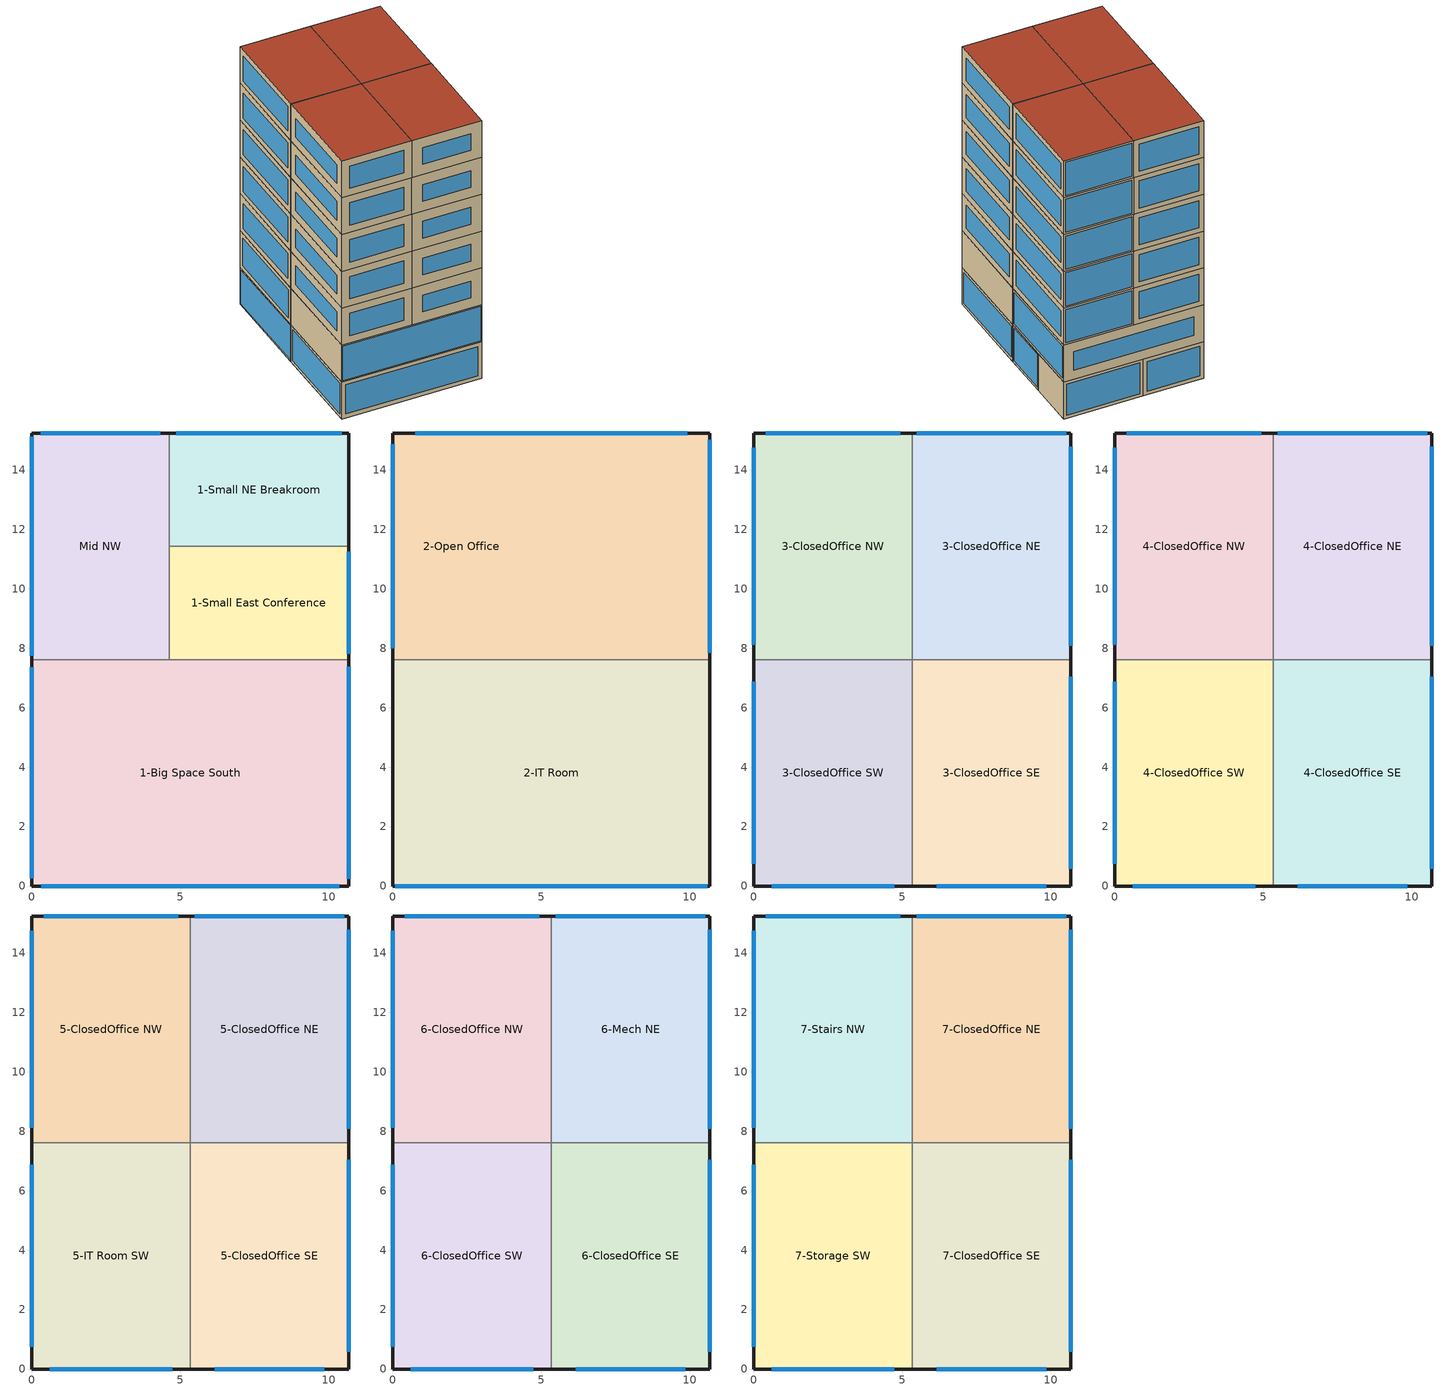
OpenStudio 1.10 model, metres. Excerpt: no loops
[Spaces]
1-Big Space South
 floor ground: 10.67,7.62 10.67,0 0,0 0,7.62 z0
 wall outside: 0,7.62 0,0 10.67,0 10.67,7.62 z0:3.05
 wall to Mid NW: 4.62,7.62 0,7.62 z0:3.05
 wall to 1-Small East Conference: 10.67,7.62 4.62,7.62 z0:3.05
 window: 10.67,0.25 10.67,7.37 z0.25:2.8; 0.32,0 10.35,0 z0.32:2.73; 0,7.36 0,0.26 z0.26:2.79
Mid NW
 floor ground: 4.62,15.24 4.62,7.62 0,7.62 0,15.24 z0
 wall outside: 4.62,15.24 0,15.24 0,7.62 z0:3.05
 wall to 1-Small NE Breakroom: 4.62,11.43 4.62,15.24 z0:3.05
 wall to 1-Small East Conference: 4.62,7.62 4.62,11.43 z0:3.05
 window: 4.32,15.24 0.3,15.24 z0.3:2.75; 0,15.12 0,7.74 z0.12:2.93
1-Small East Conference
 floor ground: 10.67,11.43 10.67,7.62 4.62,7.62 4.62,11.43 z0
 wall outside: 10.67,7.62 10.67,11.43 z0:3.05
 wall to 1-Small NE Breakroom: 10.67,11.43 4.62,11.43 z0:3.05
 window: 10.67,7.81 10.67,11.24 z0.19:2.86
1-Small NE Breakroom
 floor ground: 10.67,15.24 10.67,11.43 4.62,11.43 4.62,15.24 z0
 wall outside: 10.67,11.43 10.67,15.24 4.62,15.24 z0:3.05
 window: 10.43,15.24 4.87,15.24 z0.24:2.81
2-IT Room
 floor to 1-Big Space South: 10.67,7.62 10.67,0 0,0 0,7.62 z3.05
 wall outside: 0,7.62 0,0 10.67,0 10.67,7.62 z3.05:6.1
 wall to 2-Open Office: 10.67,7.62 0,7.62 z3.05:6.1
 window: 0.09,0 10.57,0 z3.14:6
2-Open Office
 floor to Mid NW: 4.62,15.24 4.62,7.62 0,7.62 0,15.24 z3.05
 floor to 1-Small NE Breakroom: 10.67,15.24 10.67,11.43 4.62,11.43 4.62,15.24 z3.05
 floor to 1-Small East Conference: 10.67,11.43 10.67,7.62 4.62,7.62 4.62,11.43 z3.05
 wall outside: 10.67,7.62 10.67,15.24 0,15.24 0,7.62 z3.05:6.1
 window: 10.67,7.85 10.67,15.01 z3.28:5.87; 9.91,15.24 0.76,15.24 z3.81:5.34; 0,14.87 0,7.99 z3.42:5.72
3-ClosedOffice SW
 floor to 2-IT Room: 5.33,7.62 5.33,0 0,0 0,7.62 z6.1
 wall outside: 0,7.62 0,0 5.33,0 z6.1:9.14
 wall to 3-ClosedOffice SE: 5.33,0 5.33,7.62 z6.1:9.14
 wall to 3-ClosedOffice NW: 5.33,7.62 0,7.62 z6.1:9.14
 window: 0,6.87 0,0.75 z6.85:8.39; 0.6,0 4.73,0 z6.7:8.54
3-ClosedOffice SE
 floor to 2-IT Room: 10.67,7.62 10.67,0 5.33,0 5.33,7.62 z6.1
 wall outside: 5.33,0 10.67,0 10.67,7.62 z6.1:9.14
 wall to 3-ClosedOffice NE: 10.67,7.62 5.33,7.62 z6.1:9.14
 window: 10.67,0.58 10.67,7.04 z6.68:8.56; 6.16,0 9.84,0 z6.93:8.31
3-ClosedOffice NW
 floor to 2-Open Office: 5.33,15.24 5.33,7.62 0,7.62 0,15.24 z6.1
 wall outside: 5.33,15.24 0,15.24 0,7.62 z6.1:9.14
 wall to 3-ClosedOffice NE: 5.33,7.62 5.33,15.24 z6.1:9.14
 window: 0,14.74 0,8.12 z6.59:8.65; 4.93,15.24 0.4,15.24 z6.5:8.74
3-ClosedOffice NE
 floor to 2-Open Office: 10.67,15.24 10.67,7.62 5.33,7.62 5.33,15.24 z6.1
 wall outside: 10.67,7.62 10.67,15.24 5.33,15.24 z6.1:9.14
 window: 10.52,15.24 5.49,15.24 z6.25:8.99; 10.67,8.09 10.67,14.77 z6.56:8.68
4-ClosedOffice NW
 floor to 3-ClosedOffice NW: 5.33,15.24 5.33,7.62 0,7.62 0,15.24 z9.14
 wall outside: 5.33,15.24 0,15.24 0,7.62 z9.14:12.19
 wall to 4-ClosedOffice NE: 5.33,7.62 5.33,15.24 z9.14:12.19
 wall to 4-ClosedOffice SW: 0,7.62 5.33,7.62 z9.14:12.19
 window: 0,14.74 0,8.12 z9.64:11.7; 4.93,15.24 0.4,15.24 z9.55:11.79
4-ClosedOffice NE
 floor to 3-ClosedOffice NE: 10.67,15.24 10.67,7.62 5.33,7.62 5.33,15.24 z9.14
 wall outside: 10.67,7.62 10.67,15.24 5.33,15.24 z9.14:12.19
 wall to 4-ClosedOffice SE: 5.33,7.62 10.67,7.62 z9.14:12.19
 window: 10.52,15.24 5.49,15.24 z9.3:12.04; 10.67,8.09 10.67,14.77 z9.61:11.73
4-ClosedOffice SW
 floor to 3-ClosedOffice SW: 5.33,7.62 5.33,0 0,0 0,7.62 z9.14
 wall outside: 0,7.62 0,0 5.33,0 z9.14:12.19
 wall to 4-ClosedOffice SE: 5.33,0 5.33,7.62 z9.14:12.19
 window: 0,6.87 0,0.75 z9.9:11.44; 0.6,0 4.73,0 z9.75:11.59
4-ClosedOffice SE
 floor to 3-ClosedOffice SE: 10.67,7.62 10.67,0 5.33,0 5.33,7.62 z9.14
 wall outside: 5.33,0 10.67,0 10.67,7.62 z9.14:12.19
 window: 10.67,0.58 10.67,7.04 z9.73:11.61; 6.16,0 9.84,0 z9.97:11.36
5-IT Room SW
 floor to 4-ClosedOffice SW: 5.33,7.62 5.33,0 0,0 0,7.62 z12.19
 wall outside: 0,7.62 0,0 5.33,0 z12.19:15.24
 wall to 5-ClosedOffice SE: 5.33,0 5.33,7.62 z12.19:15.24
 wall to 5-ClosedOffice NW: 5.33,7.62 0,7.62 z12.19:15.24
 window: 0,6.87 0,0.75 z12.94:14.49; 0.6,0 4.73,0 z12.79:14.64
5-ClosedOffice NW
 floor to 4-ClosedOffice NW: 5.33,15.24 5.33,7.62 0,7.62 0,15.24 z12.19
 wall outside: 5.33,15.24 0,15.24 0,7.62 z12.19:15.24
 wall to 5-ClosedOffice NE: 5.33,7.62 5.33,15.24 z12.19:15.24
 window: 0,14.74 0,8.12 z12.69:14.74; 4.93,15.24 0.4,15.24 z12.59:14.84
5-ClosedOffice NE
 floor to 4-ClosedOffice NE: 10.67,15.24 10.67,7.62 5.33,7.62 5.33,15.24 z12.19
 wall outside: 10.67,7.62 10.67,15.24 5.33,15.24 z12.19:15.24
 wall to 5-ClosedOffice SE: 5.33,7.62 10.67,7.62 z12.19:15.24
 window: 10.52,15.24 5.49,15.24 z12.34:15.09; 10.67,8.09 10.67,14.77 z12.66:14.77
5-ClosedOffice SE
 floor to 4-ClosedOffice SE: 10.67,7.62 10.67,0 5.33,0 5.33,7.62 z12.19
 wall outside: 5.33,0 10.67,0 10.67,7.62 z12.19:15.24
 window: 10.67,0.58 10.67,7.04 z12.77:14.66; 6.16,0 9.84,0 z13.02:14.41
6-ClosedOffice SE
 floor to 5-ClosedOffice SE: 10.67,7.62 10.67,0 5.33,0 5.33,7.62 z15.24
 wall outside: 5.33,0 10.67,0 10.67,7.62 z15.24:18.29
 wall to 6-ClosedOffice SW: 5.33,7.62 5.33,0 z15.24:18.29
 wall to 6-Mech NE: 10.67,7.62 5.33,7.62 z15.24:18.29
 window: 10.67,0.58 10.67,7.04 z15.82:17.71; 6.16,0 9.84,0 z16.07:17.46
6-Mech NE
 floor to 5-ClosedOffice NE: 10.67,15.24 10.67,7.62 5.33,7.62 5.33,15.24 z15.24
 wall outside: 10.67,7.62 10.67,15.24 5.33,15.24 z15.24:18.29
 wall to 6-ClosedOffice NW: 5.33,15.24 5.33,7.62 z15.24:18.29
 window: 10.52,15.24 5.49,15.24 z15.39:18.14; 10.67,8.09 10.67,14.77 z15.71:17.82
6-ClosedOffice NW
 floor to 5-ClosedOffice NW: 5.33,15.24 5.33,7.62 0,7.62 0,15.24 z15.24
 wall outside: 5.33,15.24 0,15.24 0,7.62 z15.24:18.29
 wall to 6-ClosedOffice SW: 0,7.62 5.33,7.62 z15.24:18.29
 window: 0,14.74 0,8.12 z15.74:17.79; 4.93,15.24 0.4,15.24 z15.64:17.89
6-ClosedOffice SW
 floor to 5-IT Room SW: 5.33,7.62 5.33,0 0,0 0,7.62 z15.24
 wall outside: 0,7.62 0,0 5.33,0 z15.24:18.29
 window: 0,6.87 0,0.75 z15.99:17.54; 0.6,0 4.73,0 z15.84:17.69
7-Storage SW
 floor to 6-ClosedOffice SW: 5.33,7.62 5.33,0 0,0 0,7.62 z18.29
 wall outside: 0,7.62 0,0 5.33,0 z18.29:21.34
 wall to 7-ClosedOffice SE: 5.33,0 5.33,7.62 z18.29:21.34
 wall to 7-Stairs NW: 5.33,7.62 0,7.62 z18.29:21.34
 window: 0,6.87 0,0.75 z19.04:20.58; 0.6,0 4.73,0 z18.89:20.73
 roof outside: 5.33,0 5.33,7.62 0,7.62 0,0 z21.34
7-Stairs NW
 floor to 6-ClosedOffice NW: 5.33,15.24 5.33,7.62 0,7.62 0,15.24 z18.29
 wall outside: 5.33,15.24 0,15.24 0,7.62 z18.29:21.34
 wall to 7-ClosedOffice NE: 5.33,7.62 5.33,15.24 z18.29:21.34
 window: 0,14.74 0,8.12 z18.78:20.84; 4.93,15.24 0.4,15.24 z18.69:20.93
 roof outside: 5.33,7.62 5.33,15.24 0,15.24 0,7.62 z21.34
7-ClosedOffice SE
 floor to 6-ClosedOffice SE: 10.67,7.62 10.67,0 5.33,0 5.33,7.62 z18.29
 wall outside: 5.33,0 10.67,0 10.67,7.62 z18.29:21.34
 wall to 7-ClosedOffice NE: 10.67,7.62 5.33,7.62 z18.29:21.34
 window: 10.67,0.58 10.67,7.04 z18.87:20.75; 6.16,0 9.84,0 z19.12:20.51
 roof outside: 10.67,0 10.67,7.62 5.33,7.62 5.33,0 z21.34
7-ClosedOffice NE
 floor to 6-Mech NE: 10.67,15.24 10.67,7.62 5.33,7.62 5.33,15.24 z18.29
 wall outside: 10.67,7.62 10.67,15.24 5.33,15.24 z18.29:21.34
 window: 10.52,15.24 5.49,15.24 z18.44:21.18; 10.67,8.09 10.67,14.77 z18.75:20.87
 roof outside: 10.67,7.62 10.67,15.24 5.33,15.24 5.33,7.62 z21.34
[Site]
Baltimore Blt Washngtn IntL: Latitude {deg}=39.17; Longitude {deg}=-76.68; Time Zone {hr}=-5; Elevation {m}=45
[ClimateZones]
Climate Zone Institution Name 1=ASHRAE; Climate Zone Document Name 1=ANSI/ASHRAE Standard 169; Climate Zone Document Year 1=2006; Climate Zone Institution Name 2=CEC; Climate Zone Document Name 2=California Climate Zone Descriptions; Climate Zone Document Year 2=1995
[Building]
Building 1: North Axis {deg}=0; Space Type=90.1-2007 - Office - OpenOffice; Default Construction Set=90.1-2007 - CZ4 - Office
[DefaultConstructionSet]
90.1-2007 - CZ4 - Office: Default Exterior Surface Constructions=Default Surface Constructions 1; Default Interior Surface Constructions=Default Surface Constructions 2; Default Ground Contact Surface Constructions=Default Surface Constructions 3; Default Exterior SubSurface Constructions=Default Sub Surface Constructions 1; Default Interior SubSurface Constructions=Default Sub Surface Constructions 2; Interior Partition Construction=Interior Partition
[DefaultSurfaceConstructions]
Name | Floor Construction | Wall Construction | Roof Ceiling Construction
Default Surface Constructions 1 | ExtSlabCarpet 4in ClimateZone 1-8 | ASHRAE 90.1-2007 ExtWall Mass ClimateZone 4 | ASHRAE 90.1-2007 ExtRoof IEAD ClimateZone 2-8
Default Surface Constructions 2 | Interior Floor | Interior Wall | Interior Ceiling
Default Surface Constructions 3 | ExtSlabCarpet 4in ClimateZone 1-8 | ExtSlabCarpet 4in ClimateZone 1-8 | ExtSlabCarpet 4in ClimateZone 1-8
[Construction]
ExtSlabCarpet 4in ClimateZone 1-8: MAT-CC05 4 HW CONCRETE, CP02 CARPET PAD
ASHRAE 90.1-2007 ExtWall Mass ClimateZone 4: 1IN Stucco, 8IN CONCRETE HW RefBldg, Mass Wall Insulation R-7.23 IP, 1/2IN Gypsum
ASHRAE 90.1-2007 ExtRoof IEAD ClimateZone 2-8: Roof Membrane, IEAD Roof Insulation R-19.72 IP, Metal Decking
Interior Floor: F16 Acoustic tile, F05 Ceiling air space resistance, M11 100mm lightweight concrete
Interior Wall: G01a 19mm gypsum board, F04 Wall air space resistance, G01a 19mm gypsum board
Interior Ceiling: M11 100mm lightweight concrete, F05 Ceiling air space resistance, F16 Acoustic tile
ASHRAE 90.1-2007 ExtWindow Metal ClimateZone 4-6: Fixed Window 3.12/0.40/0.31
Exterior Door: F08 Metal surface, I01 25mm insulation board
Interior Window: Clear 3mm
Interior Door; Interior Partition: G05 25mm wood
[Material] Thermal Absorptance=0.9
Name | Roughness | Thickness {m} | Conductivity {W/m-K} | Density {kg/m3} | Specific Heat {J/kg-K} | Solar Absorptance | Visible Absorptance
MAT-CC05 4 HW CONCRETE | Rough | 0.1016 | 1.311 | 2240 | 836.8 | 0.85 | 0.85
1IN Stucco | Smooth | 0.0253 | 0.6918 | 1858 | 837 | 0.92 | 0.92
8IN CONCRETE HW RefBldg | Rough | 0.2032 | 1.311 | 2240 | 836.8 | 0.7 | 0.7
Mass Wall Insulation R-7.23 IP | MediumRough | 0.0623638 | 0.049 | 265 | 836.8 | 0.7 | 0.7
1/2IN Gypsum | Smooth | 0.0127 | 0.16 | 784.9 | 830 | 0.4 | 0.4
Roof Membrane | VeryRough | 0.0095 | 0.16 | 1121.29 | 1460 | 0.7 | 0.7
IEAD Roof Insulation R-19.72 IP | MediumRough | 0.170137 | 0.049 | 265 | 836.8 | 0.7 | 0.7
Metal Decking | MediumSmooth | 0.0015 | 45.006 | 7680 | 418.4 | 0.6 | 0.6
F16 Acoustic tile | MediumSmooth | 0.0191 | 0.06 | 368 | 590 | 0.3 | 0.3
M11 100mm lightweight concrete | MediumRough | 0.1016 | 0.53 | 1280 | 840 | 0.5 | 0.5
G01a 19mm gypsum board | MediumSmooth | 0.019 | 0.16 | 800 | 1090 | 0.4 | 0.4
F08 Metal surface | Smooth | 0.0008 | 45.28 | 7824 | 500 | 0.7 | 0.7
I01 25mm insulation board | MediumRough | 0.0254 | 0.03 | 43 | 1210 | 0.6 | 0.6
G05 25mm wood | MediumSmooth | 0.0254 | 0.15 | 608 | 1630 | 0.5 | 0.5
[Material:NoMass]
CP02 CARPET PAD: Roughness=Smooth; Thermal Resistance {m2-K/W}=0.1; Thermal Absorptance=0.9; Solar Absorptance=0.8; Visible Absorptance=0.8
[Material:AirGap]
Name | Thermal Resistance {m2-K/W}
F05 Ceiling air space resistance | 0.18
F04 Wall air space resistance | 0.15
[DefaultSubSurfaceConstructions]
Name | Fixed Window Construction | Operable Window Construction | Door Construction | Tubular Daylight Dome Construction | Tubular Daylight Diffuser Construction
Default Sub Surface Constructions 1 | ASHRAE 90.1-2007 ExtWindow Metal ClimateZone 4-6 | ASHRAE 90.1-2007 ExtWindow Metal ClimateZone 4-6 | Exterior Door | Interior Window | Interior Window
Default Sub Surface Constructions 2 | Interior Window | Interior Window | Interior Door
[WindowMaterial:SimpleGlazingSystem]
Fixed Window 3.12/0.40/0.31: U-Factor {W/m2-K}=3.12304; Solar Heat Gain Coefficient=0.4; Visible Transmittance=0.31
[WindowMaterial:Glazing]
Clear 3mm: Optical Data Type=SpectralAverage; Thickness {m}=0.003; Solar Transmittance at Normal Incidence=0.837; Front Side Solar Reflectance at Normal Incidence=0.075; Back Side Solar Reflectance at Normal Incidence=0; Visible Transmittance at Normal Incidence=0.898; Front Side Visible Reflectance at Normal Incidence=0.081; Back Side Visible Reflectance at Normal Incidence=0; Infrared Transmittance at Normal Incidence=0; Front Side Infrared Hemispherical Emissivity=0.84; Back Side Infrared Hemispherical Emissivity=0.84; Conductivity {W/m-K}=0.9; Dirt Correction Factor for Solar and Visible Transmittance=1; Solar Diffusing=No
[BuildingStory]
Name | Nominal Z Coordinate {m} | Nominal Floor to Floor Height {m}
Building Story 1; Building Story 2; Building Story 3; Building Story 4 | 0 | 3.048
Building Story 5 | 12.192
Building Story 6 | 15.24
Building Story 7 | 18.288
[Space]
Name | Space Type | Building Story | Thermal Zone
1-Big Space South | 90.1-2007 - Office - OpenOffice | Building Story 1 | Thermal Zone: 1-Big Space South
Mid NW | 90.1-2007 - Office - ClosedOffice | Building Story 1 | Thermal Zone: Mid NW
1-Small East Conference | 90.1-2007 - Office - Conference | Building Story 1 | Thermal Zone: 1-Small East Conference
1-Small NE Breakroom | 90.1-2007 - Office - BreakRoom | Building Story 1 | Thermal Zone: 1-Small NE Breakroom
2-IT Room | 90.1-2007 - Office - IT_Room | Building Story 2 | Thermal Zone: 2-IT Room
2-Open Office | 90.1-2007 - Office - OpenOffice | Building Story 3 | Thermal Zone: 2-Open Office
3-ClosedOffice SW | 90.1-2007 - Office - ClosedOffice | Building Story 3 | Thermal Zone: 3-ClosedOffice SW
3-ClosedOffice SE | 90.1-2007 - Office - ClosedOffice | Building Story 3 | Thermal Zone: 3-ClosedOffice SE
3-ClosedOffice NW | 90.1-2007 - Office - ClosedOffice | Building Story 3 | Thermal Zone: 3-ClosedOffice NW
3-ClosedOffice NE | 90.1-2007 - Office - ClosedOffice | Building Story 3 | Thermal Zone: 3-ClosedOffice NE
4-ClosedOffice NW | 90.1-2007 - Office - ClosedOffice | Building Story 4 | Thermal Zone: 4-ClosedOffice NW
4-ClosedOffice NE | 90.1-2007 - Office - ClosedOffice | Building Story 4 | Thermal Zone: 4-ClosedOffice NE
4-ClosedOffice SW | 90.1-2007 - Office - ClosedOffice | Building Story 4 | Thermal Zone: 4-ClosedOffice SW
4-ClosedOffice SE | 90.1-2007 - Office - ClosedOffice | Building Story 4 | Thermal Zone: 4-ClosedOffice SE
6-ClosedOffice SE | 90.1-2007 - Office - ClosedOffice | Building Story 6 | Thermal Zone: 6-ClosedOffice SE
5-IT Room SW | 90.1-2007 - Office - IT_Room | Building Story 5 | Thermal Zone: 5-IT Room SW
5-ClosedOffice NW | 90.1-2007 - Office - ClosedOffice | Building Story 5 | Thermal Zone: 5-ClosedOffice NW
6-Mech NE | 90.1-2007 - Office - Elec/MechRoom | Building Story 6 | Thermal Zone: 6-Mech NE
5-ClosedOffice NE | 90.1-2007 - Office - ClosedOffice | Building Story 5 | Thermal Zone: 5-ClosedOffice NE
6-ClosedOffice NW | 90.1-2007 - Office - ClosedOffice | Building Story 6 | Thermal Zone: 6-ClosedOffice NW
5-ClosedOffice SE | 90.1-2007 - Office - ClosedOffice | Building Story 5 | Thermal Zone: 5-ClosedOffice SE
6-ClosedOffice SW | 90.1-2007 - Office - ClosedOffice | Building Story 6 | Thermal Zone: 6-ClosedOffice SW
7-Storage SW | 90.1-2007 - Office - Storage | Building Story 7 | Thermal Zone: 7-Storage SW
7-Stairs NW | 90.1-2007 - Office - Stair | Building Story 7 | Thermal Zone: 7-Stairs NW
7-ClosedOffice SE | 90.1-2007 - Office - ClosedOffice | Building Story 7 | Thermal Zone: 7-ClosedOffice SE
7-ClosedOffice NE | 90.1-2007 - Office - ClosedOffice | Building Story 7 | Thermal Zone: 7-ClosedOffice NE
[SpaceType] Standards Building Type=Office
Name | Default Schedule Set | Design Specification Outdoor Air Object | Standards Space Type
90.1-2007 - Office - BreakRoom | 90.1-2007 - Office - BreakRoom Schedule Set | 90.1-2007 - Office - BreakRoom Ventilation | BreakRoom
90.1-2007 - Office - ClosedOffice | 90.1-2007 - Office - ClosedOffice Schedule Set | 90.1-2007 - Office - ClosedOffice Ventilation | ClosedOffice
90.1-2007 - Office - Conference | 90.1-2007 - Office - Conference Schedule Set | 90.1-2007 - Office - Conference Ventilation | Conference
90.1-2007 - Office - Elec/MechRoom | 90.1-2007 - Office - Elec/MechRoom Schedule Set | 90.1-2007 - Office - Elec/MechRoom Ventilation | Elec/MechRoom
90.1-2007 - Office - IT_Room | 90.1-2007 - Office - IT_Room Schedule Set | 90.1-2007 - Office - IT_Room Ventilation | IT_Room
90.1-2007 - Office - OpenOffice | 90.1-2007 - Office - OpenOffice Schedule Set | 90.1-2007 - Office - OpenOffice Ventilation | OpenOffice
90.1-2007 - Office - Stair | 90.1-2007 - Office - Stair Schedule Set | 90.1-2007 - Office - Stair Ventilation | Stair
90.1-2007 - Office - Storage | 90.1-2007 - Office - Storage Schedule Set | 90.1-2007 - Office - Storage Ventilation | Storage
[DefaultScheduleSet] Lighting Schedule=Office Bldg Light; Infiltration Schedule=Medium Office Infil Quarter On
90.1-2007 - Office - BreakRoom Schedule Set; 90.1-2007 - Office - ClosedOffice Schedule Set; 90.1-2007 - Office - Conference Schedule Set; 90.1-2007 - Office - IT_Room Schedule Set; 90.1-2007 - Office - OpenOffice Schedule Set: Number of People Schedule=Medium Office Bldg Occ; People Activity Level Schedule=Medium Office Activity; Electric Equipment Schedule=Medium Office Bldg Equip
90.1-2007 - Office - Elec/MechRoom Schedule Set: Electric Equipment Schedule=Medium Office Bldg Equip
90.1-2007 - Office - Stair Schedule Set; 90.1-2007 - Office - Storage Schedule Set: 
[Lights:Definition] Design Level Calculation Method=Watts/Area
Name | Watts per Space Floor Area {W/m2}
90.1-2007 - Office - BreakRoom Lights Definition | 12.9167
90.1-2007 - Office - ClosedOffice Lights Definition; 90.1-2007 - Office - IT_Room Lights Definition; 90.1-2007 - Office - OpenOffice Lights Definition | 11.8403
90.1-2007 - Office - Conference Lights Definition | 13.9931
90.1-2007 - Office - Elec/MechRoom Lights Definition | 16.1459
90.1-2007 - Office - Stair Lights Definition | 6.45835
90.1-2007 - Office - Storage Lights Definition | 8.61113
[Lights]
Name | Lights Definition | Space or SpaceType
90.1-2007 - Office - BreakRoom Lights | 90.1-2007 - Office - BreakRoom Lights Definition | 90.1-2007 - Office - BreakRoom
90.1-2007 - Office - ClosedOffice Lights | 90.1-2007 - Office - ClosedOffice Lights Definition | 90.1-2007 - Office - ClosedOffice
90.1-2007 - Office - Conference Lights | 90.1-2007 - Office - Conference Lights Definition | 90.1-2007 - Office - Conference
90.1-2007 - Office - Elec/MechRoom Lights | 90.1-2007 - Office - Elec/MechRoom Lights Definition | 90.1-2007 - Office - Elec/MechRoom
90.1-2007 - Office - IT_Room Lights | 90.1-2007 - Office - IT_Room Lights Definition | 90.1-2007 - Office - IT_Room
90.1-2007 - Office - OpenOffice Lights | 90.1-2007 - Office - OpenOffice Lights Definition | 90.1-2007 - Office - OpenOffice
90.1-2007 - Office - Stair Lights | 90.1-2007 - Office - Stair Lights Definition | 90.1-2007 - Office - Stair
90.1-2007 - Office - Storage Lights | 90.1-2007 - Office - Storage Lights Definition | 90.1-2007 - Office - Storage
[DesignSpecification:OutdoorAir] Outdoor Air Method=Sum
Name | Outdoor Air Flow per Person {m3/s-person} | Outdoor Air Flow per Floor Area {m3/s-m2}
90.1-2007 - Office - BreakRoom Ventilation; 90.1-2007 - Office - ClosedOffice Ventilation; 90.1-2007 - Office - Conference Ventilation; 90.1-2007 - Office - IT_Room Ventilation; 90.1-2007 - Office - OpenOffice Ventilation | 0.00235974 | 0.0003048
90.1-2007 - Office - Elec/MechRoom Ventilation; 90.1-2007 - Office - Storage Ventilation |  | 0.0006096
90.1-2007 - Office - Stair Ventilation |  | 0.0003048
[People:Definition] Number of People Calculation Method=People/Area; Fraction Radiant=0.3
Name | People per Space Floor Area {person/m2}
90.1-2007 - Office - BreakRoom People Definition; 90.1-2007 - Office - Conference People Definition | 0.538196
90.1-2007 - Office - ClosedOffice People Definition | 0.0511286
90.1-2007 - Office - IT_Room People Definition | 0.0538196
90.1-2007 - Office - OpenOffice People Definition | 0.0565105
[People]
Name | People Definition | Space or SpaceType
90.1-2007 - Office - BreakRoom People | 90.1-2007 - Office - BreakRoom People Definition | 90.1-2007 - Office - BreakRoom
90.1-2007 - Office - ClosedOffice People | 90.1-2007 - Office - ClosedOffice People Definition | 90.1-2007 - Office - ClosedOffice
90.1-2007 - Office - Conference People | 90.1-2007 - Office - Conference People Definition | 90.1-2007 - Office - Conference
90.1-2007 - Office - IT_Room People | 90.1-2007 - Office - IT_Room People Definition | 90.1-2007 - Office - IT_Room
90.1-2007 - Office - OpenOffice People | 90.1-2007 - Office - OpenOffice People Definition | 90.1-2007 - Office - OpenOffice
[SpaceInfiltration:DesignFlowRate] Design Flow Rate Calculation Method=Flow/ExteriorArea; Flow per Exterior Surface Area {m3/s-m2}=0.000226568
Name | Space or SpaceType
90.1-2007 - Office - BreakRoom Infiltration | 90.1-2007 - Office - BreakRoom
90.1-2007 - Office - ClosedOffice Infiltration | 90.1-2007 - Office - ClosedOffice
90.1-2007 - Office - Conference Infiltration | 90.1-2007 - Office - Conference
90.1-2007 - Office - Elec/MechRoom Infiltration | 90.1-2007 - Office - Elec/MechRoom
90.1-2007 - Office - IT_Room Infiltration | 90.1-2007 - Office - IT_Room
90.1-2007 - Office - OpenOffice Infiltration | 90.1-2007 - Office - OpenOffice
90.1-2007 - Office - Stair Infiltration | 90.1-2007 - Office - Stair
90.1-2007 - Office - Storage Infiltration | 90.1-2007 - Office - Storage
[ElectricEquipment:Definition] Design Level Calculation Method=Watts/Area
Name | Watts per Space Floor Area {W/m2}
90.1-2007 - Office - BreakRoom Electric Equipment Definition | 48.007
90.1-2007 - Office - ClosedOffice Electric Equipment Definition | 6.8889
90.1-2007 - Office - Conference Electric Equipment Definition | 3.98265
90.1-2007 - Office - Elec/MechRoom Electric Equipment Definition | 2.90626
90.1-2007 - Office - IT_Room Electric Equipment Definition | 16.7917
90.1-2007 - Office - OpenOffice Electric Equipment Definition | 7.64238
[ElectricEquipment]
Name | Electric Equipment Definition | Space or SpaceType
90.1-2007 - Office - BreakRoom Electric Equipment | 90.1-2007 - Office - BreakRoom Electric Equipment Definition | 90.1-2007 - Office - BreakRoom
90.1-2007 - Office - ClosedOffice Electric Equipment | 90.1-2007 - Office - ClosedOffice Electric Equipment Definition | 90.1-2007 - Office - ClosedOffice
90.1-2007 - Office - Conference Electric Equipment | 90.1-2007 - Office - Conference Electric Equipment Definition | 90.1-2007 - Office - Conference
90.1-2007 - Office - Elec/MechRoom Electric Equipment | 90.1-2007 - Office - Elec/MechRoom Electric Equipment Definition | 90.1-2007 - Office - Elec/MechRoom
90.1-2007 - Office - IT_Room Electric Equipment | 90.1-2007 - Office - IT_Room Electric Equipment Definition | 90.1-2007 - Office - IT_Room
90.1-2007 - Office - OpenOffice Electric Equipment | 90.1-2007 - Office - OpenOffice Electric Equipment Definition | 90.1-2007 - Office - OpenOffice
[ThermostatSetpoint:DualSetpoint]
Name | Heating Setpoint Temperature Schedule | Cooling Setpoint Temperature Schedule
Thermostat Setpoint Dual Setpoint 1; Thermostat Setpoint Dual Setpoint 2; Thermostat Setpoint Dual Setpoint 3; Thermostat Setpoint Dual Setpoint 4; Thermostat Setpoint Dual Setpoint 5; Thermostat Setpoint Dual Setpoint 6; Thermostat Setpoint Dual Setpoint 7; Thermostat Setpoint Dual Setpoint 8; Thermostat Setpoint Dual Setpoint 9; Thermostat Setpoint Dual Setpoint 10; Thermostat Setpoint Dual Setpoint 11; Thermostat Setpoint Dual Setpoint 13; Thermostat Setpoint Dual Setpoint 14; Thermostat Setpoint Dual Setpoint 15; Thermostat Setpoint Dual Setpoint 17; Thermostat Setpoint Dual Setpoint 19; Thermostat Setpoint Dual Setpoint 20; Thermostat Setpoint Dual Setpoint 21; Thermostat Setpoint Dual Setpoint 22; Thermostat Setpoint Dual Setpoint 23; Thermostat Setpoint Dual Setpoint 24; Thermostat Setpoint Dual Setpoint 25; Thermostat Setpoint Dual Setpoint 26 | Large Office HtgSetp | Large Office ClgSetp
Thermostat Setpoint Dual Setpoint 12; Thermostat Setpoint Dual Setpoint 16; Thermostat Setpoint Dual Setpoint 18 | Semi-Heated 50F | No Cooling 120F
[ThermalZone] Use Ideal Air Loads=No
Name | Thermostat
Thermal Zone: 1-Small NE Breakroom | Thermostat Setpoint Dual Setpoint 4
Thermal Zone: 1-Small East Conference | Thermostat Setpoint Dual Setpoint 2
Thermal Zone: Mid NW | Thermostat Setpoint Dual Setpoint 3
Thermal Zone: 1-Big Space South | Thermostat Setpoint Dual Setpoint 1
Thermal Zone: 4-ClosedOffice SW | Thermostat Setpoint Dual Setpoint 10
Thermal Zone: 7-ClosedOffice NE | Thermostat Setpoint Dual Setpoint 9
Thermal Zone: 5-ClosedOffice NE | Thermostat Setpoint Dual Setpoint 8
Thermal Zone: 3-ClosedOffice NE | Thermostat Setpoint Dual Setpoint 11
Thermal Zone: 3-ClosedOffice SE | Thermostat Setpoint Dual Setpoint 7
Thermal Zone: 6-Mech NE | Thermostat Setpoint Dual Setpoint 12
Thermal Zone: 4-ClosedOffice SE | Thermostat Setpoint Dual Setpoint 13
Thermal Zone: 2-IT Room | Thermostat Setpoint Dual Setpoint 5
Thermal Zone: 3-ClosedOffice SW | Thermostat Setpoint Dual Setpoint 20
Thermal Zone: 7-ClosedOffice SE | Thermostat Setpoint Dual Setpoint 19
Thermal Zone: 3-ClosedOffice NW | Thermostat Setpoint Dual Setpoint 17
Thermal Zone: 2-Open Office | Thermostat Setpoint Dual Setpoint 15
Thermal Zone: 6-ClosedOffice NW | Thermostat Setpoint Dual Setpoint 25
Thermal Zone: 7-Storage SW | Thermostat Setpoint Dual Setpoint 18
Thermal Zone: 5-ClosedOffice SE | Thermostat Setpoint Dual Setpoint 21
Thermal Zone: 5-ClosedOffice NW | Thermostat Setpoint Dual Setpoint 22
Thermal Zone: 4-ClosedOffice NW | Thermostat Setpoint Dual Setpoint 26
Thermal Zone: 6-ClosedOffice SE | Thermostat Setpoint Dual Setpoint 24
Thermal Zone: 4-ClosedOffice NE | Thermostat Setpoint Dual Setpoint 23
Thermal Zone: 6-ClosedOffice SW | Thermostat Setpoint Dual Setpoint 14
Thermal Zone: 7-Stairs NW | Thermostat Setpoint Dual Setpoint 16
Thermal Zone: 5-IT Room SW | Thermostat Setpoint Dual Setpoint 6
[Sizing:Zone] Zone Cooling Design Supply Air Temperature Input Method=SupplyAirTemperature; Zone Cooling Design Supply Air Temperature {C}=14; Zone Cooling Design Supply Air Temperature Difference {deltaC}=11.11; Zone Heating Design Supply Air Temperature Input Method=SupplyAirTemperature; Zone Heating Design Supply Air Temperature {C}=40; Zone Heating Design Supply Air Temperature Difference {deltaC}=11.11; Zone Cooling Design Supply Air Humidity Ratio {kg-H2O/kg-air}=0.0085; Zone Heating Design Supply Air Humidity Ratio {kg-H2O/kg-air}=0.008; Cooling Design Air Flow Method=DesignDay; Heating Design Air Flow Method=DesignDay; Account for Dedicated Outdoor Air System=No; Dedicated Outdoor Air System Control Strategy=NeutralSupplyAir; Dedicated Outdoor Air Low Setpoint Temperature for Design {C}=autosize; Dedicated Outdoor Air High Setpoint Temperature for Design {C}=autosize
; ; ; ; ; ; ; ; ; ; ; ; ; ; ; ; ; ; ; ; ; ; ; 
[Schedule:Ruleset]
Name | Default Day Schedule | Summer Design Day Schedule | Winter Design Day Schedule
Office Bldg Light | Office Bldg Light Default Schedule | Office Bldg Light Summer Design Day | Office Bldg Light Winter Design Day
Medium Office Bldg Occ | Medium Office Bldg Occ Default Schedule | Medium Office Bldg Occ Summer Design Day | Medium Office Bldg Occ Winter Design Day
Medium Office Activity | Medium Office Activity Default Schedule | Medium Office Activity Summer Design Day | Medium Office Activity Winter Design Day
Medium Office Infil Quarter On | Medium Office Infil Quarter On Default Schedule | Medium Office Infil Quarter On Summer Design Day | Medium Office Infil Quarter On Winter Design Day
Medium Office Bldg Equip | Medium Office Bldg Equip Default Schedule | Medium Office Bldg Equip Summer Design Day | Medium Office Bldg Equip Winter Design Day
Large Office HtgSetp | Large Office HtgSetp Default Schedule | Large Office HtgSetp Summer Design Day | Large Office HtgSetp Winter Design Day
Large Office ClgSetp | Large Office ClgSetp Default Schedule | Large Office ClgSetp Summer Design Day | Large Office ClgSetp Winter Design Day
No Cooling 120F | Schedule Day 1
Semi-Heated 50F | Schedule Day 11
[Schedule:Day]
Office Bldg Light Default Schedule: 5, 0, 0.05, 7, 0, 0.1, 8, 0, 0.3, 17, 0, 0.9, 18, 0, 0.7, 20, 0, 0.5, 22, 0, 0.3, 23, 0, 0.1, 24, 0, 0.05
Office Bldg Light Summer Design Day; Medium Office Infil Quarter On Rule 1 Day Schedule; Medium Office Bldg Equip Summer Design Day: 24, 0, 1
Office Bldg Light Winter Design Day; Medium Office Bldg Occ Winter Design Day; Medium Office Bldg Occ Rule 1 Day Schedule; Medium Office Bldg Equip Winter Design Day: 24, 0, 0
Office Bldg Light Rule 1 Day Schedule: 24, 0, 0.05
Office Bldg Light Rule 2 Day Schedule: 6, 0, 0.05, 8, 0, 0.1, 14, 0, 0.5, 17, 0, 0.15, 24, 0, 0.05
Medium Office Bldg Occ Default Schedule: 6, 0, 0, 7, 0, 0.1, 8, 0, 0.2, 12, 0, 0.95, 13, 0, 0.5, 17, 0, 0.95, 18, 0, 0.7, 20, 0, 0.4, 22, 0, 0.1, 24, 0, 0.05
Medium Office Bldg Occ Summer Design Day: 6, 0, 0, 22, 0, 1, 24, 0, 0.05
Medium Office Bldg Occ Rule 2 Day Schedule: 6, 0, 0, 8, 0, 0.1, 14, 0, 0.5, 17, 0, 0.1, 24, 0, 0
Medium Office Activity Default Schedule; Medium Office Activity Summer Design Day; Medium Office Activity Winter Design Day: 24, 0, 120
Medium Office Infil Quarter On Default Schedule; Medium Office Infil Quarter On Summer Design Day: 6, 0, 1, 22, 0, 0.25, 24, 0, 1
Medium Office Infil Quarter On Winter Design Day; Medium Office Infil Quarter On Rule 2 Day Schedule: 6, 0, 1, 18, 0, 0.25, 24, 0, 1
Medium Office Bldg Equip Default Schedule: 8, 0, 0.4, 12, 0, 0.9, 13, 0, 0.8, 17, 0, 0.9, 18, 0, 0.8, 20, 0, 0.6, 22, 0, 0.5, 24, 0, 0.4
Medium Office Bldg Equip Rule 1 Day Schedule: 24, 0, 0.3
Medium Office Bldg Equip Rule 2 Day Schedule: 6, 0, 0.3, 8, 0, 0.4, 14, 0, 0.5, 17, 0, 0.35, 24, 0, 0.3
Large Office HtgSetp Default Schedule: 6, 0, 15.6, 22, 0, 21, 24, 0, 15.6
Large Office HtgSetp Summer Design Day; Large Office HtgSetp Rule 1 Day Schedule: 24, 0, 15.6
Large Office HtgSetp Winter Design Day: 24, 0, 21
Large Office HtgSetp Rule 2 Day Schedule: 6, 0, 15.6, 18, 0, 21, 24, 0, 15.6
Large Office ClgSetp Default Schedule; Large Office ClgSetp Summer Design Day: 6, 0, 26.7, 22, 0, 24, 24, 0, 26.7
Large Office ClgSetp Winter Design Day; Large Office ClgSetp Rule 1 Day Schedule: 24, 0, 26.7
Large Office ClgSetp Rule 2 Day Schedule: 6, 0, 26.7, 18, 0, 24, 24, 0, 26.7
Schedule Day 1: 24, 0, 48.8889
Schedule Day 11: 24, 0, 10
[Schedule:Rule] Apply Monday=No; Apply Tuesday=No; Apply Wednesday=No; Apply Thursday=No; Apply Friday=No; Date Specification Type=DateRange; Start Month=1; Start Day=1; End Month=12; End Day=31
Name | Schedule Ruleset | Rule Order | Day Schedule | Apply Sunday | Apply Saturday
Office Bldg Light Rule 1 | Office Bldg Light | 0 | Office Bldg Light Rule 1 Day Schedule | Yes | No
Office Bldg Light Rule 2 | Office Bldg Light | 1 | Office Bldg Light Rule 2 Day Schedule | No | Yes
Medium Office Bldg Occ Rule 1 | Medium Office Bldg Occ | 0 | Medium Office Bldg Occ Rule 1 Day Schedule | Yes | No
Medium Office Bldg Occ Rule 2 | Medium Office Bldg Occ | 1 | Medium Office Bldg Occ Rule 2 Day Schedule | No | Yes
Medium Office Infil Quarter On Rule 1 | Medium Office Infil Quarter On | 0 | Medium Office Infil Quarter On Rule 1 Day Schedule | Yes | No
Medium Office Infil Quarter On Rule 2 | Medium Office Infil Quarter On | 1 | Medium Office Infil Quarter On Rule 2 Day Schedule | No | Yes
Medium Office Bldg Equip Rule 1 | Medium Office Bldg Equip | 0 | Medium Office Bldg Equip Rule 1 Day Schedule | Yes | No
Medium Office Bldg Equip Rule 2 | Medium Office Bldg Equip | 1 | Medium Office Bldg Equip Rule 2 Day Schedule | No | Yes
Large Office HtgSetp Rule 1 | Large Office HtgSetp | 0 | Large Office HtgSetp Rule 1 Day Schedule | Yes | No
Large Office HtgSetp Rule 2 | Large Office HtgSetp | 1 | Large Office HtgSetp Rule 2 Day Schedule | No | Yes
Large Office ClgSetp Rule 1 | Large Office ClgSetp | 0 | Large Office ClgSetp Rule 1 Day Schedule | Yes | No
Large Office ClgSetp Rule 2 | Large Office ClgSetp | 1 | Large Office ClgSetp Rule 2 Day Schedule | No | Yes
